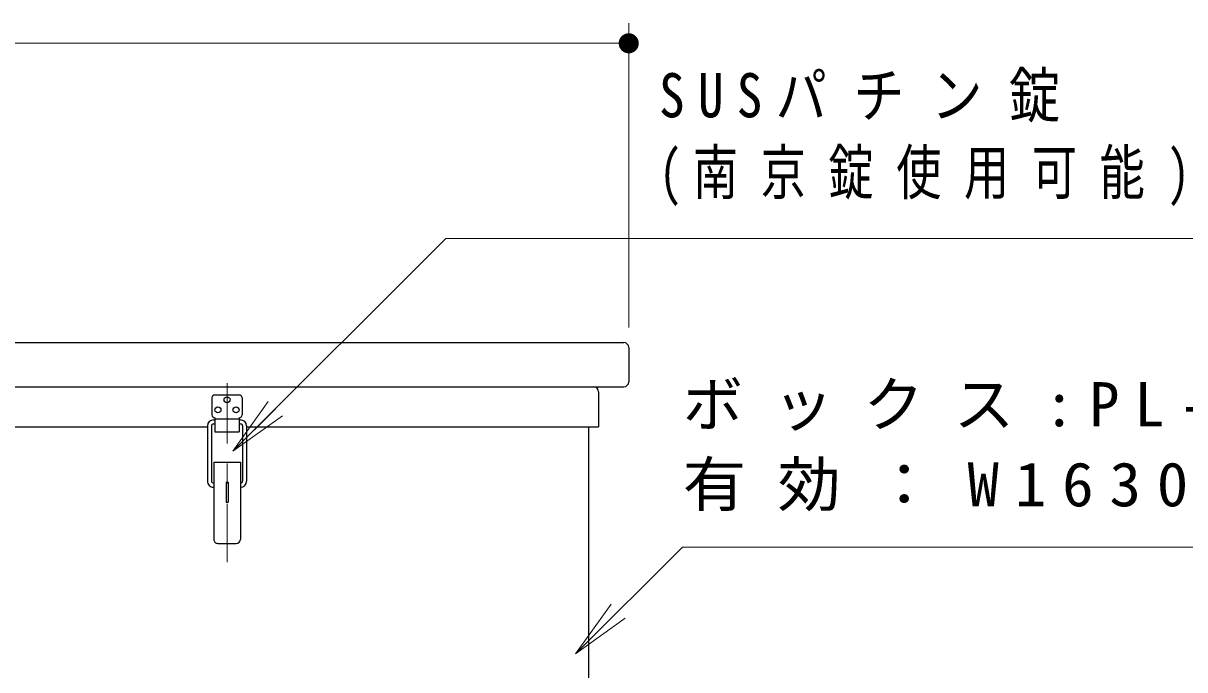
# Model space of a CAD drawing. Units: millimetres on the paper, scale 1:20. Extents: x -365 to 0, y 0 to 257.
# Drawn here: x -238 to -180.2, y 110.5 to 142.7 of the extents above; entities that cross this region are included whole.
import ezdxf

# ---------------------------------------------------------------- set-up
doc = ezdxf.new("R2010")
doc.units = ezdxf.units.MM
doc.linetypes.add('USER2', pattern=[6, 3, -1, 1, -1])
doc.layers.add('LY_1', color=7, linetype='Continuous', lineweight=25)
doc.styles.add('ＭＳ ゴシック', font='')
doc.styles.get('ＭＳ ゴシック').set_extended_font_data('MS Gothic')

# ---------------------------------------------------------------- blocks, each defined once
blk = doc.blocks.new('filled_dot')
at = {"color": 0, "linetype": 'Continuous', "lineweight": -2, "const_width": 1.25}
blk.add_lwpolyline([(-0.625, 0, 1), (0.625, 0, 1)], format="xyb", close=True, dxfattribs=at)

msp = doc.modelspace()

# ---------------------------------------------------------------- linework, layer by layer
at = {"layer": 'LY_1', "lineweight": 13}
for p, q in [((-207.854, 127.539), (-207.854, 142.696)), ((-297.854, 141.696), (-207.854, 141.696)), ((-227.568, 121.373), (-225.8, 123.848)), ((-227.568, 121.373), (-225.446, 123.495)), ((-225.093, 123.141), (-227.568, 121.373)), ((-210.499, 111.288), (-208.732, 113.763)), ((-210.499, 111.288), (-208.378, 113.409)), ((-208.025, 113.056), (-210.499, 111.288))]:
    msp.add_line(p, q, dxfattribs=at)
at = {"layer": 'LY_1'}
for p, q in [((-297.604, 126.789), (-208.104, 126.789)), ((-207.854, 126.539), (-207.854, 124.839)), ((-297.604, 124.589), (-208.104, 124.589)), ((-209.354, 124.339), (-209.354, 122.589)), ((-228.604, 124.039), (-228.604, 123.189)), ((-228.454, 124.189), (-227.254, 124.189)), ((-227.104, 124.039), (-227.104, 123.189)), ((-228.829, 122.639), (-228.829, 119.889)), ((-228.629, 122.639), (-228.629, 119.889)), ((-228.529, 122.939), (-228.454, 122.939)), ((-228.529, 122.739), (-228.454, 122.739)), ((-228.454, 123.039), (-228.454, 122.339)), ((-228.454, 122.989), (-227.254, 122.989)), ((-227.254, 123.039), (-227.254, 122.339)), ((-227.254, 122.939), (-227.179, 122.939)), ((-227.254, 122.739), (-227.179, 122.739)), ((-227.079, 122.639), (-227.079, 119.889)), ((-226.879, 122.639), (-226.879, 119.889)), ((-276.879, 122.589), (-228.829, 122.589)), ((-228.454, 122.339), (-227.254, 122.339)), ((-226.879, 122.589), (-209.354, 122.589)), ((-209.854, 122.589), (-209.854, 104.789)), ((-228.516, 120.839), (-227.191, 120.839)), ((-228.516, 120.839), (-228.516, 116.989)), ((-227.191, 120.839), (-227.191, 116.989)), ((-227.904, 119.839), (-227.804, 119.839)), ((-227.904, 119.839), (-227.904, 118.839)), ((-227.804, 119.839), (-227.804, 118.839)), ((-227.904, 118.839), (-227.804, 118.839)), ((-228.316, 116.789), (-227.391, 116.789))]:
    msp.add_line(p, q, dxfattribs=at)
at = {"layer": 'LY_1', "linetype": 'USER2', "lineweight": 13}
msp.add_line((-227.854, 124.766), (-227.854, 115.851), dxfattribs=at)
at = {"layer": 'LY_1', "lineweight": 13}
for points in [[(-227.568, 121.373), (-216.961, 131.98), (-179.344, 131.98)], [(-210.499, 111.288), (-205.181, 116.606), (-151.164, 116.606)]]:
    msp.add_lwpolyline(points, dxfattribs=at)
at = {"layer": 'LY_1'}
for centre in [(-227.854, 123.939), (-228.304, 123.439), (-227.404, 123.439)]:
    msp.add_circle(centre, 0.15, dxfattribs=at)
for centre, radius, start, end in [((-208.104, 126.539), 0.25, 0, 90), ((-209.604, 124.339), 0.25, 0, 90), ((-208.104, 124.839), 0.25, 270, 0), ((-228.454, 124.039), 0.15, 90, 180), ((-227.254, 124.039), 0.15, 0, 90), ((-228.454, 123.189), 0.15, 179.99999, 270), ((-227.254, 123.189), 0.15, 270, 0), ((-228.529, 122.639), 0.3, 90, 180), ((-228.529, 122.639), 0.1, 90, 180), ((-227.179, 122.639), 0.3, 0, 90), ((-227.179, 122.639), 0.1, 0, 90), ((-228.529, 119.889), 0.3, 179.99999, 270), ((-228.529, 119.889), 0.1, 179.99999, 270), ((-227.179, 119.889), 0.1, 270, 0), ((-227.179, 119.889), 0.3, 270, 0), ((-228.316, 116.989), 0.2, 179.99999, 270), ((-227.391, 116.989), 0.2, 270, 0)]:
    msp.add_arc(centre, radius, start, end, dxfattribs=at)

# ---------------------------------------------------------------- block references
at = {"layer": 'LY_1', "lineweight": 13, "xscale": 0.4, "yscale": 0.4, "rotation": 180}
msp.add_blockref('filled_dot', (-207.854, 141.696), dxfattribs=at)

# ---------------------------------------------------------------- texts
at = {"layer": 'LY_1', "char_height": 2.199, "attachment_point": 4, "style": 'ＭＳ ゴシック'}
for s, insert in [('\\T1.52;\\W0.85;SUSパチン錠', (-206.344, 138.98)), ('\\T1.5;\\W0.75;(南京錠使用可能)', (-206.344, 134.98)), ('\\T1.5;ボックス:PL-2.3', (-205.164, 123.606)), ('\\T1.5;\\W1.05;有効：W1630×D360×H320', (-205.164, 119.606))]:
    msp.add_mtext(s, dxfattribs=dict(at, insert=insert))

doc.saveas('drawing.dxf')
